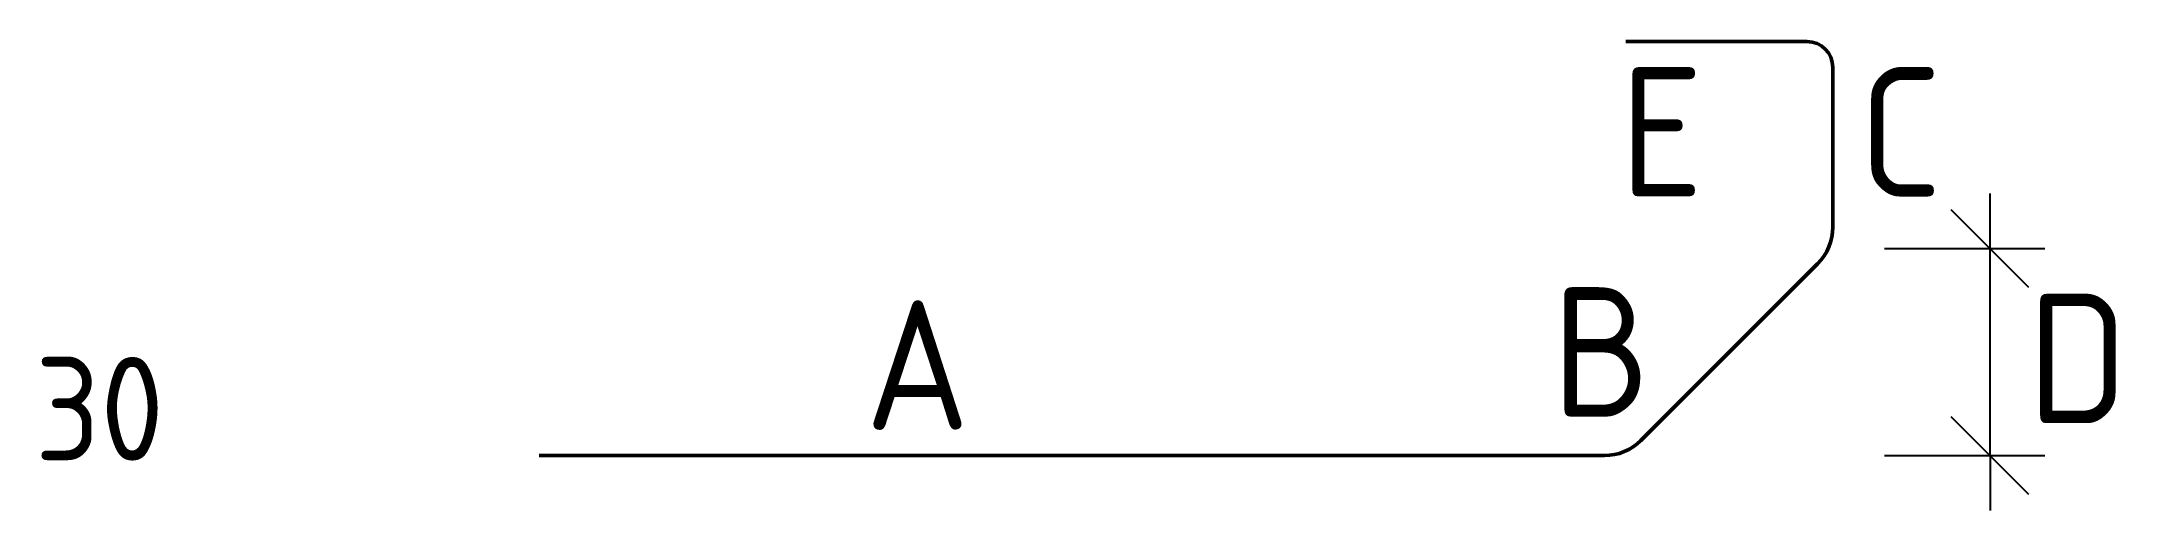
# Model space of a CAD drawing. Extents: x 234219 to 234620, y -43800 to -43709.
import ezdxf
from ezdxf.enums import TextEntityAlignment as Align

# ---------------------------------------------------------------- set-up
doc = ezdxf.new("R2010")
doc.units = 0
doc.layers.add('posedit.mtr.bar', color=7, linetype='Continuous', lineweight=50)
doc.layers.add('posedit.mtr.hidden', color=144, linetype='Continuous', plot=False)
doc.layers.add('posedit.mtr.lenght', color=183, linetype='Continuous')
doc.layers.add('posedit.mtr.text', color=3, linetype='Continuous')
doc.styles.add('posedit.ISOCPEUR', font='isocpeur.ttf', dxfattribs={"width": 0.9})

msp = doc.modelspace()

# ---------------------------------------------------------------- linework, layer by layer
at = {"layer": 'posedit.mtr.bar'}
for p, q in [((234559.97, -43709.34), (234524.97, -43709.34)), ((234564.97, -43745.2), (234564.97, -43714.34)), ((234562.04, -43752.27), (234527.9, -43786.41)), ((234314.97, -43789.34), (234520.82, -43789.34))]:
    msp.add_line(p, q, dxfattribs=at)
for centre, radius, start, end in [((234559.97, -43714.34), 5, 0, 90), ((234554.97, -43745.2), 10, 315, 0), ((234520.82, -43779.34), 10, 270, 315)]:
    msp.add_arc(centre, radius, start, end, dxfattribs=at)
at = {"layer": 'posedit.mtr.lenght'}
for p, q in [((234595.36, -43749.34), (234595.36, -43738.74)), ((234602.86, -43756.84), (234587.86, -43741.84)), ((234574.97, -43749.34), (234605.97, -43749.34)), ((234595.36, -43789.34), (234595.36, -43749.34)), ((234602.86, -43796.84), (234587.86, -43781.84)), ((234574.97, -43789.34), (234605.97, -43789.34)), ((234595.36, -43789.34), (234595.36, -43799.95))]:
    msp.add_line(p, q, dxfattribs=at)

# ---------------------------------------------------------------- texts
at = {"layer": 'posedit.mtr.hidden', "color": 144, "style": 'posedit.ISOCPEUR', "width": 0.9}
msp.add_text('30', height=20, dxfattribs=at).set_placement((234217.48, -43790.3))
at = {"layer": 'posedit.mtr.text', "style": 'posedit.ISOCPEUR', "width": 0.9}
msp.add_attdef('E', text='', height=25, dxfattribs=at).set_placement((234539.97, -43726.84), align=Align.MIDDLE_RIGHT)
for tag, p in [('C', (234569.97, -43726.84)), ('D', (234602.63, -43770.57))]:
    msp.add_attdef(tag, text='', height=25, dxfattribs=at).set_placement(p, align=Align.MIDDLE_LEFT)
for tag, p in [('A', (234388.06, -43771.84)), ('B', (234520.26, -43769.3))]:
    msp.add_attdef(tag, text='', height=25, dxfattribs=at).set_placement(p, align=Align.MIDDLE_CENTER)

doc.saveas('drawing.dxf')
